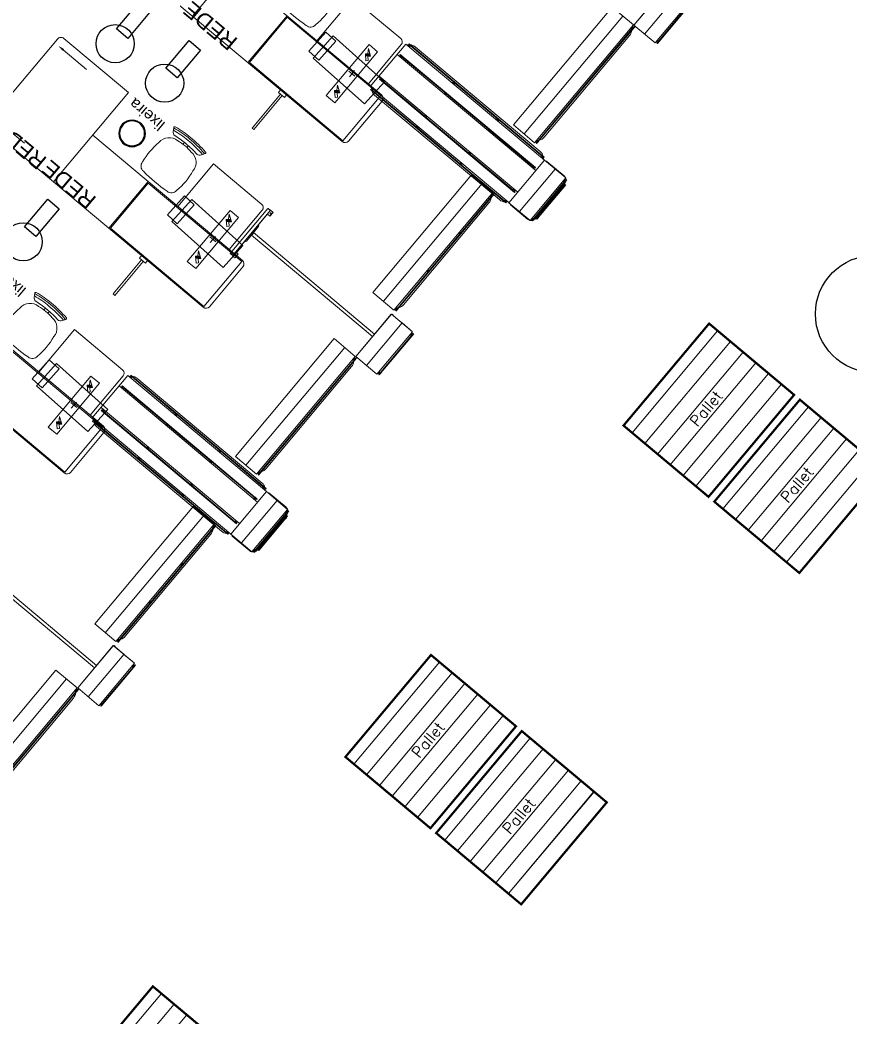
# Model space of a CAD drawing. Header units: metres. Extents: x 822482 to 822767, y 9662202 to 9662512.
# Drawn here: x 822624.96 to 822632.44, y 9662413.84 to 9662422.83 of the extents above; entities that cross this region are included whole.
import ezdxf

# ---------------------------------------------------------------- set-up
doc = ezdxf.new("R2010")
doc.units = ezdxf.units.M
for name, color, linetype, lineweight in [('#ARQ_MOB', 250, 'Continuous', 0), ('20006_ARQ_1400_3PV$0$ELETRICA', 130, 'Continuous', 0), ('ARQ_NE_EXPOSITORES DIVERSOS', 251, 'Continuous', 0), ('ARQ_NE_MOBILIÁRIOS', 251, 'Continuous', 0), ('ARQ_NE_PORTAPALLETS', 251, 'Continuous', 0)]:
    doc.layers.add(name, color=color, linetype=linetype, lineweight=lineweight)
for name, color, linetype in [('#ARQ_TEXTO', 8, 'Continuous'), ('20006_ARQ_1000_3PV$0$ARQ-SAN', 9, 'Continuous'), ('wbc_mobilias_planta', 7, 'Continuous')]:
    doc.layers.add(name, color=color, linetype=linetype)
doc.layers.add('ARQ_NE_COTAS', color=7, linetype='Continuous', true_color=0x000000)
doc.styles.add('Arial', font='arial.ttf', dxfattribs={"height": 0.6})
doc.styles.add('ROMANS', font='romans', dxfattribs={"height": 0.2})
doc.styles.get("Standard").update_dxf_attribs({"font": 'arial.ttf'})

# ---------------------------------------------------------------- blocks, each defined once
blk = doc.blocks.new('EXP_3')
at = {"linetype": 'Continuous', "transparency": 33554687}
for p, q in [((721.7684, -102.7269), (721.7744, -102.7269)), ((721.7684, -104.1019), (721.7684, -102.7269)), ((721.7688, -102.7517), (721.7688, -102.7391)), ((721.7822, -102.7389), (721.769, -102.7389)), ((721.769, -102.7519), (721.7822, -102.7519)), ((721.7691, -102.7376), (721.7691, -102.7389)), ((721.7691, -102.7519), (721.7691, -102.7532)), ((721.7765, -102.7374), (721.7693, -102.7374)), ((721.7693, -102.7534), (721.7765, -102.7534)), ((721.7744, -102.7269), (721.7744, -102.7374)), ((721.7744, -102.7534), (721.7744, -104.0754)), ((721.7767, -102.7376), (721.7767, -102.7389)), ((721.7767, -102.7519), (721.7767, -102.7532)), ((721.7795, -102.7391), (721.7795, -102.7517)), ((721.7824, -102.7364), (721.7824, -102.7544)), ((721.7535, -104.0152), (721.7535, -102.8152)), ((721.7684, -104.1019), (721.7744, -104.1019)), ((721.7688, -104.0897), (721.7688, -104.0771)), ((721.7822, -104.0769), (721.769, -104.0769)), ((721.769, -104.0899), (721.7822, -104.0899)), ((721.7691, -104.0756), (721.7691, -104.0769)), ((721.7691, -104.0899), (721.7691, -104.0912)), ((721.7765, -104.0754), (721.7693, -104.0754)), ((721.7693, -104.0914), (721.7765, -104.0914)), ((721.7744, -104.0914), (721.7744, -104.1019)), ((721.7767, -104.0756), (721.7767, -104.0769)), ((721.7767, -104.0899), (721.7767, -104.0912)), ((721.7795, -104.0771), (721.7795, -104.0897)), ((721.7824, -104.0744), (721.7824, -104.0924)), ((721.5146, -104.1186), (721.5146, -104.6015)), ((721.5206, -104.1186), (721.5146, -104.1186)), ((721.5151, -104.1258), (721.5151, -104.1384)), ((721.5153, -104.1256), (721.5153, -104.1243)), ((721.5153, -104.1256), (721.5284, -104.1256)), ((721.5153, -104.1399), (721.5153, -104.1386)), ((721.5284, -104.1386), (721.5153, -104.1386)), ((721.5155, -104.1241), (721.5227, -104.1241)), ((721.5227, -104.1401), (721.5155, -104.1401)), ((721.5206, -104.1241), (721.5206, -104.1186)), ((721.5206, -104.5777), (721.5206, -104.1401)), ((721.5229, -104.1256), (721.5229, -104.1243)), ((721.5229, -104.1399), (721.5229, -104.1386)), ((721.5257, -104.1384), (721.5257, -104.1258)), ((721.5286, -104.1411), (721.5286, -104.1231)), ((721.5316, -104.1201), (721.534, -104.1201)), ((721.534, -104.1441), (721.5316, -104.1441)), ((721.5342, -104.6085), (721.5342, -104.1086)), ((721.7831, -104.606), (721.7831, -104.1111)), ((723.2182, -104.1236), (723.2182, -104.5935)), ((723.2081, -104.2736), (723.2081, -104.4435)), ((723.2155, -104.2639), (723.2155, -104.2586)), ((723.2155, -104.2586), (723.2182, -104.2586)), ((723.2181, -104.2636), (723.2182, -104.2636)), ((723.2081, -104.3435), (721.7831, -104.3435)), ((723.2081, -104.3735), (721.7836, -104.3735)), ((723.2081, -104.3735), (721.7836, -104.3735)), ((723.2155, -104.4585), (723.2155, -104.4532)), ((723.2182, -104.4585), (723.2155, -104.4585)), ((723.2182, -104.4535), (723.2181, -104.4535)), ((721.5206, -104.6015), (721.5146, -104.6015)), ((721.5151, -104.5794), (721.5151, -104.592)), ((721.5153, -104.5792), (721.5153, -104.5779)), ((721.5153, -104.5792), (721.5284, -104.5792)), ((721.5153, -104.5935), (721.5153, -104.5922)), ((721.5284, -104.5922), (721.5153, -104.5922)), ((721.5155, -104.5777), (721.5227, -104.5777)), ((721.5227, -104.5937), (721.5155, -104.5937)), ((721.5206, -104.6015), (721.5206, -104.5937)), ((721.5229, -104.5792), (721.5229, -104.5779)), ((721.5229, -104.5935), (721.5229, -104.5922)), ((721.5257, -104.592), (721.5257, -104.5794)), ((721.5286, -104.5947), (721.5286, -104.5767)), ((721.5316, -104.5737), (721.534, -104.5737)), ((721.534, -104.5977), (721.5316, -104.5977)), ((721.5357, -104.6085), (721.6583, -104.6085)), ((721.7806, -104.6085), (721.6597, -104.6085)), ((721.7684, -104.6152), (721.7744, -104.6152)), ((723.2212, -104.6235), (723.2452, -104.6235)), ((721.7684, -104.6552), (721.7684, -106.0302)), ((721.7688, -104.6674), (721.7688, -104.68)), ((721.769, -104.6672), (721.7822, -104.6672)), ((721.7822, -104.6802), (721.769, -104.6802)), ((721.7691, -104.6672), (721.7691, -104.6659)), ((721.7691, -104.6815), (721.7691, -104.6802)), ((721.7693, -104.6657), (721.7765, -104.6657)), ((721.7765, -104.6817), (721.7693, -104.6817)), ((721.7744, -104.6657), (721.7744, -104.6552)), ((721.7744, -104.6817), (721.7744, -106.0037)), ((721.7767, -104.6672), (721.7767, -104.6659)), ((721.7767, -104.6815), (721.7767, -104.6802)), ((721.7795, -104.68), (721.7795, -104.6674)), ((721.7824, -104.6827), (721.7824, -104.6647)), ((721.7535, -104.7419), (721.7535, -105.9419)), ((721.7688, -105.1134), (721.7688, -105.126)), ((721.769, -105.1132), (721.7822, -105.1132)), ((721.7822, -105.1262), (721.769, -105.1262)), ((721.7691, -105.1132), (721.7691, -105.1119)), ((721.7691, -105.1275), (721.7691, -105.1262)), ((721.7693, -105.1117), (721.7765, -105.1117)), ((721.7765, -105.1277), (721.7693, -105.1277)), ((721.7767, -105.1132), (721.7767, -105.1119)), ((721.7767, -105.1275), (721.7767, -105.1262)), ((721.7795, -105.126), (721.7795, -105.1134)), ((721.7824, -105.1287), (721.7824, -105.1107)), ((721.7688, -105.5594), (721.7688, -105.572)), ((721.769, -105.5592), (721.7822, -105.5592)), ((721.7822, -105.5722), (721.769, -105.5722)), ((721.7691, -105.5592), (721.7691, -105.5579)), ((721.7691, -105.5735), (721.7691, -105.5722)), ((721.7693, -105.5577), (721.7765, -105.5577)), ((721.7765, -105.5737), (721.7693, -105.5737)), ((721.7767, -105.5592), (721.7767, -105.5579)), ((721.7767, -105.5735), (721.7767, -105.5722)), ((721.7795, -105.572), (721.7795, -105.5594)), ((721.7824, -105.5747), (721.7824, -105.5567)), ((721.7684, -106.0302), (721.7744, -106.0302)), ((721.7688, -106.0054), (721.7688, -106.018)), ((721.769, -106.0052), (721.7822, -106.0052)), ((721.7822, -106.0182), (721.769, -106.0182)), ((721.7691, -106.0052), (721.7691, -106.0039)), ((721.7691, -106.0195), (721.7691, -106.0182)), ((721.7693, -106.0037), (721.7765, -106.0037)), ((721.7765, -106.0197), (721.7693, -106.0197)), ((721.7744, -106.0302), (721.7744, -106.0197)), ((721.7767, -106.0052), (721.7767, -106.0039)), ((721.7767, -106.0195), (721.7767, -106.0182)), ((721.7795, -106.018), (721.7795, -106.0054)), ((721.7824, -106.0207), (721.7824, -106.0027))]:
    blk.add_line(p, q, dxfattribs=at)
at = {"transparency": 33554687}
for p, q in [((721.7854, -102.7334), (721.788, -102.7334)), ((721.7854, -102.7574), (721.788, -102.7574)), ((721.7854, -104.0714), (721.788, -104.0714)), ((721.7854, -104.0954), (721.788, -104.0954)), ((721.7854, -104.6617), (721.788, -104.6617)), ((721.7854, -104.6857), (721.788, -104.6857)), ((721.7854, -105.1077), (721.788, -105.1077)), ((721.7854, -105.1317), (721.788, -105.1317)), ((721.7854, -105.5537), (721.788, -105.5537)), ((721.7854, -105.5777), (721.788, -105.5777)), ((721.7854, -105.9997), (721.788, -105.9997)), ((721.7854, -106.0237), (721.788, -106.0237))]:
    blk.add_line(p, q, dxfattribs=at)
for points in [[(721.788, -104.1069), (721.788, -102.7219)], [(721.788, -102.7219), (722.037, -102.7219), (722.037, -104.1069), (721.788, -104.1069)], [(721.9121, -104.1069), (721.9121, -102.7219)], [(723.2182, -104.1361), (723.1882, -104.1361), (723.1882, -104.0908), (723.2182, -104.0908), (723.2182, -104.6263)], [(723.2182, -104.6235), (723.2482, -104.6235), (723.2482, -104.0936), (723.2182, -104.0936)], [(721.5342, -104.6085), (721.7831, -104.6085), (721.7831, -104.1086), (721.5342, -104.1086)], [(721.5342, -104.1086), (721.5342, -104.6085)], [(721.6583, -104.6085), (721.6583, -104.1086)], [(723.2182, -104.581), (723.1882, -104.581), (723.1882, -104.6263), (723.2182, -104.6263)], [(721.788, -104.6502), (721.788, -106.0352)], [(721.788, -106.0352), (722.037, -106.0352), (722.037, -104.6502), (721.788, -104.6502)], [(721.9121, -104.6502), (721.9121, -106.0352)]]:
    blk.add_lwpolyline(points, dxfattribs=at)
at = {"linetype": 'Continuous', "transparency": 33554687}
for centre in [(723.2002, -104.1134), (723.2002, -104.6037)]:
    blk.add_circle(centre, 0.0067, dxfattribs=at)
for centre, radius, start, end in [((721.769, -102.7391), 0.0002, 90, 180), ((721.769, -102.7517), 0.0002, 180, 270), ((721.7693, -102.7376), 0.000212, 87.48155, 176.81488), ((721.7693, -102.7532), 0.000212, 183.18512, 272.51845), ((721.8325, -102.8152), 0.079, 129.35098, 137.27721), ((721.7765, -102.7376), 0.0002, 0, 90), ((721.7765, -102.7532), 0.0002, 270, 0), ((721.7822, -102.7387), 0.0002, 270, 0), ((721.7822, -102.7521), 0.0002, 0, 90), ((721.7854, -102.7364), 0.003, 90, 180), ((721.7854, -102.7544), 0.003, 180, 270), ((721.8325, -102.8152), 0.079, 144.1498, 180), ((721.8325, -104.0152), 0.079, 180, 215.8502), ((721.769, -104.0771), 0.0002, 90, 180), ((721.769, -104.0897), 0.0002, 180, 270), ((721.7693, -104.0756), 0.000212, 87.48155, 176.81488), ((721.7693, -104.0912), 0.000212, 183.18512, 272.51845), ((721.8325, -104.0152), 0.079, 222.72279, 230.64902), ((721.7765, -104.0756), 0.0002, 0, 90), ((721.7765, -104.0912), 0.0002, 270, 0), ((721.7822, -104.0767), 0.0002, 270, 0), ((721.7822, -104.0901), 0.0002, 0, 90), ((721.7854, -104.0744), 0.003, 90, 180), ((721.7854, -104.0924), 0.003, 180, 270), ((721.5153, -104.1258), 0.0002, 90, 180), ((721.5153, -104.1384), 0.0002, 180, 270), ((721.5155, -104.1243), 0.000212, 87.48155, 176.81488), ((721.5155, -104.1399), 0.000212, 183.18512, 272.51845), ((721.5227, -104.1243), 0.0002, 0, 90), ((721.5227, -104.1399), 0.0002, 270, 0), ((721.5284, -104.1254), 0.0002, 270, 0), ((721.5284, -104.1388), 0.0002, 0, 90), ((721.5316, -104.1231), 0.003, 90, 180), ((721.5316, -104.1411), 0.003, 180, 270), ((721.534, -104.1203), 0.0002, 0, 90), ((721.534, -104.1439), 0.0002, 270, 0), ((723.2181, -104.2736), 0.01, 90, 180), ((723.2055, -104.3585), 0.00357, 43.25666, 180), ((723.2055, -104.3585), 0.00357, 43.25666, 316.74334), ((723.2181, -104.4435), 0.01, 180, 270), ((721.5153, -104.5794), 0.0002, 90, 180), ((721.5153, -104.592), 0.0002, 180, 270), ((721.5155, -104.5779), 0.000212, 87.48155, 176.81488), ((721.5155, -104.5935), 0.000212, 183.18512, 272.51845), ((721.5227, -104.5779), 0.0002, 0, 90), ((721.5227, -104.5935), 0.0002, 270, 0), ((721.5284, -104.579), 0.0002, 270, 0), ((721.5284, -104.5924), 0.0002, 0, 90), ((721.5316, -104.5767), 0.003, 90, 180), ((721.5316, -104.5947), 0.003, 180, 270), ((721.534, -104.5739), 0.0002, 0, 90), ((721.534, -104.5975), 0.0002, 270, 0), ((721.8325, -104.7419), 0.079, 144.1498, 180), ((721.769, -104.6674), 0.0002, 90, 180), ((721.769, -104.68), 0.0002, 180, 270), ((721.7693, -104.6659), 0.000212, 87.48155, 176.81488), ((721.7693, -104.6815), 0.000212, 183.18512, 272.51845), ((721.8325, -104.7419), 0.079, 129.35098, 137.27721), ((721.7765, -104.6659), 0.0002, 0, 90), ((721.7765, -104.6815), 0.0002, 270, 0), ((721.7822, -104.667), 0.0002, 270, 0), ((721.7822, -104.6804), 0.0002, 0, 90), ((721.7854, -104.6647), 0.003, 90, 180), ((721.7854, -104.6827), 0.003, 180, 270), ((721.769, -105.1134), 0.0002, 90, 180), ((721.769, -105.126), 0.0002, 180, 270), ((721.7693, -105.1119), 0.000212, 87.48155, 176.81488), ((721.7693, -105.1275), 0.000212, 183.18512, 272.51845), ((721.7765, -105.1119), 0.0002, 0, 90), ((721.7765, -105.1275), 0.0002, 270, 0), ((721.7822, -105.113), 0.0002, 270, 0), ((721.7822, -105.1264), 0.0002, 0, 90), ((721.7854, -105.1107), 0.003, 90, 180), ((721.7854, -105.1287), 0.003, 180, 270), ((721.769, -105.5594), 0.0002, 90, 180), ((721.769, -105.572), 0.0002, 180, 270), ((721.7693, -105.5579), 0.000212, 87.48155, 176.81488), ((721.7693, -105.5735), 0.000212, 183.18512, 272.51845), ((721.7765, -105.5579), 0.0002, 0, 90), ((721.7765, -105.5735), 0.0002, 270, 0), ((721.7822, -105.559), 0.0002, 270, 0), ((721.7822, -105.5724), 0.0002, 0, 90), ((721.7854, -105.5567), 0.003, 90, 180), ((721.7854, -105.5747), 0.003, 180, 270), ((721.8325, -105.9419), 0.079, 180, 215.8502), ((721.769, -106.0054), 0.0002, 90, 180), ((721.769, -106.018), 0.0002, 180, 270), ((721.7693, -106.0039), 0.000212, 87.48155, 176.81488), ((721.7693, -106.0195), 0.000212, 183.18512, 272.51845), ((721.8325, -105.9419), 0.079, 222.72279, 230.64902), ((721.7765, -106.0039), 0.0002, 0, 90), ((721.7765, -106.0195), 0.0002, 270, 0), ((721.7822, -106.005), 0.0002, 270, 0), ((721.7822, -106.0184), 0.0002, 0, 90), ((721.7854, -106.0027), 0.003, 90, 180), ((721.7854, -106.0207), 0.003, 180, 270)]:
    blk.add_arc(centre, radius, start, end, dxfattribs=at)
for centre, major_axis, start_param, end_param in [((721.7793, -102.7391), (0.000211, 0), 0, 1.570796), ((721.7793, -102.7517), (-0.000211, 0), 1.570796, 3.141593), ((721.7793, -104.0771), (0.000211, 0), 0, 1.570796), ((721.7793, -104.0897), (-0.000211, 0), 1.570796, 3.141593), ((721.5255, -104.1258), (-0.000211, 0), 3.141594, 4.712389), ((721.5255, -104.1384), (0.000211, 0), 4.712389, 6.283185), ((721.5255, -104.5794), (-0.000211, 0), 3.141594, 4.712389), ((721.5255, -104.592), (0.000211, 0), 4.712389, 6.283185), ((721.7793, -104.6674), (-0.000211, 0), 3.141593, 4.712389), ((721.7793, -104.68), (0.000211, 0), 4.712389, 6.283185), ((721.7793, -105.1134), (-0.000211, 0), 3.141593, 4.712389), ((721.7793, -105.126), (0.000211, 0), 4.712389, 6.283185), ((721.7793, -105.5594), (-0.000211, 0), 3.141593, 4.712389), ((721.7793, -105.572), (0.000211, 0), 4.712389, 6.283185), ((721.7793, -106.0054), (-0.000211, 0), 3.141593, 4.712389), ((721.7793, -106.018), (0.000211, 0), 4.712389, 6.283185)]:
    blk.add_ellipse(centre, major_axis=major_axis, ratio=0.9477, start_param=start_param, end_param=end_param, dxfattribs=at)
blk = doc.blocks.new('EXP_2')
at = {"linetype": 'Continuous', "transparency": 33554687}
for p, q in [((721.6385, -106.0791), (723.2283, -106.0791)), ((721.6385, -106.0791), (721.6385, -106.0851)), ((721.6405, -106.08), (721.6405, -106.0871)), ((721.642, -106.0798), (721.6407, -106.0798)), ((721.642, -106.0797), (721.642, -106.093)), ((721.6422, -106.0795), (721.6548, -106.0795)), ((721.655, -106.093), (721.655, -106.0797)), ((721.6563, -106.0798), (721.655, -106.0798)), ((721.6565, -106.0871), (721.6565, -106.08)), ((721.6973, -106.0646), (723.1692, -106.0646)), ((722.1674, -106.08), (722.1674, -106.0871)), ((722.1689, -106.0798), (722.1676, -106.0798)), ((722.1689, -106.0797), (722.1689, -106.093)), ((722.1691, -106.0795), (722.1817, -106.0795)), ((722.1819, -106.093), (722.1819, -106.0797)), ((722.1832, -106.0798), (722.1819, -106.0798)), ((722.1834, -106.0871), (722.1834, -106.08)), ((722.6834, -106.08), (722.6834, -106.0871)), ((722.6849, -106.0798), (722.6836, -106.0798)), ((722.6849, -106.0797), (722.6849, -106.093)), ((722.6851, -106.0795), (722.6977, -106.0795)), ((722.6979, -106.093), (722.6979, -106.0797)), ((722.6992, -106.0798), (722.6979, -106.0798)), ((722.6994, -106.0871), (722.6994, -106.08)), ((723.2103, -106.08), (723.2103, -106.0871)), ((723.2118, -106.0798), (723.2105, -106.0798)), ((723.2118, -106.0797), (723.2118, -106.093)), ((723.212, -106.0795), (723.2246, -106.0795)), ((723.2248, -106.093), (723.2248, -106.0797)), ((723.2261, -106.0798), (723.2248, -106.0798)), ((723.2263, -106.0871), (723.2263, -106.08)), ((723.2283, -106.0791), (723.2283, -106.0851)), ((721.3288, -106.1461), (721.3348, -106.1461)), ((721.3288, -106.1461), (721.3288, -106.55)), ((721.3292, -106.1628), (721.3292, -106.1754)), ((721.3294, -106.1626), (721.3294, -106.1613)), ((721.3294, -106.1626), (721.3425, -106.1626)), ((721.3297, -106.1611), (721.3368, -106.1611)), ((721.3348, -106.1611), (721.3348, -106.1461)), ((721.337, -106.1626), (721.337, -106.1613)), ((721.3399, -106.1754), (721.3399, -106.1628)), ((721.3427, -106.1781), (721.3427, -106.1601)), ((721.3428, -106.1411), (721.3428, -106.1592)), ((721.3457, -106.1571), (721.3481, -106.1571)), ((721.3482, -106.1456), (721.3482, -106.5505)), ((721.356, -106.1081), (721.35, -106.1081)), ((721.35, -106.1081), (721.35, -106.591)), ((721.3504, -106.1153), (721.3504, -106.1279)), ((721.3506, -106.1151), (721.3506, -106.1138)), ((721.3506, -106.1151), (721.3637, -106.1151)), ((721.3506, -106.1294), (721.3506, -106.1281)), ((721.3637, -106.1281), (721.3506, -106.1281)), ((721.3509, -106.1136), (721.358, -106.1136)), ((721.358, -106.1296), (721.3509, -106.1296)), ((721.356, -106.1136), (721.356, -106.1081)), ((721.356, -106.5665), (721.356, -106.1296)), ((721.3582, -106.1151), (721.3582, -106.1138)), ((721.3582, -106.1294), (721.3582, -106.1281)), ((721.3611, -106.1279), (721.3611, -106.1153)), ((721.3639, -106.1306), (721.3639, -106.1126)), ((721.3669, -106.1096), (721.3693, -106.1096)), ((721.3693, -106.1336), (721.3669, -106.1336)), ((721.5957, -106.0927), (721.3912, -106.0927)), ((721.5981, -106.0981), (721.5981, -106.0941)), ((721.6183, -106.5984), (721.6183, -106.0981)), ((721.6364, -106.0974), (721.6332, -106.0974)), ((721.6365, -106.096), (721.6365, -106.0986)), ((721.6405, -106.0851), (721.6385, -106.0851)), ((721.6575, -106.093), (721.6395, -106.093)), ((721.642, -106.0873), (721.6407, -106.0873)), ((721.655, -106.0902), (721.642, -106.0902)), ((721.6563, -106.0873), (721.655, -106.0873)), ((722.1674, -106.0851), (721.6565, -106.0851)), ((721.6605, -106.0986), (721.6605, -106.096)), ((721.6765, -106.0986), (721.6765, -106.0985)), ((722.1634, -106.096), (722.1634, -106.0986)), ((722.1844, -106.093), (722.1664, -106.093)), ((722.1689, -106.0873), (722.1676, -106.0873)), ((722.1819, -106.0902), (722.1689, -106.0902)), ((722.1832, -106.0873), (722.1819, -106.0873)), ((722.6834, -106.0851), (722.1834, -106.0851)), ((722.1874, -106.0986), (722.1874, -106.096)), ((722.6794, -106.096), (722.6794, -106.0986)), ((722.7004, -106.093), (722.6824, -106.093)), ((722.6849, -106.0873), (722.6836, -106.0873)), ((722.6979, -106.0902), (722.6849, -106.0902)), ((722.6992, -106.0873), (722.6979, -106.0873)), ((723.2103, -106.0851), (722.6994, -106.0851)), ((722.7034, -106.0986), (722.7034, -106.096)), ((723.1903, -106.0985), (723.1903, -106.0986)), ((723.2063, -106.096), (723.2063, -106.0986)), ((723.2273, -106.093), (723.2093, -106.093)), ((723.2118, -106.0873), (723.2105, -106.0873)), ((723.2248, -106.0902), (723.2118, -106.0902)), ((723.2261, -106.0873), (723.2248, -106.0873)), ((723.2283, -106.0851), (723.2263, -106.0851)), ((723.2303, -106.0986), (723.2303, -106.096)), ((723.2303, -106.0974), (723.2333, -106.0974)), ((723.2482, -106.5984), (723.2482, -106.0987)), ((721.3294, -106.1769), (721.3294, -106.1756)), ((721.3425, -106.1756), (721.3294, -106.1756)), ((721.3368, -106.1771), (721.3297, -106.1771)), ((721.3348, -106.519), (721.3348, -106.1771)), ((721.337, -106.1769), (721.337, -106.1756)), ((721.3428, -106.1789), (721.3428, -106.5172)), ((721.3481, -106.1811), (721.3457, -106.1811)), ((721.6385, -106.2026), (721.6385, -106.2086)), ((721.6385, -106.2026), (723.2283, -106.2026)), ((721.6493, -106.2086), (721.6385, -106.2086)), ((721.6453, -106.2195), (721.6453, -106.2221)), ((721.6663, -106.2165), (721.6483, -106.2165)), ((721.6493, -106.2035), (721.6493, -106.2106)), ((721.6508, -106.2033), (721.6495, -106.2033)), ((721.6508, -106.2108), (721.6495, -106.2108)), ((721.6508, -106.2032), (721.6508, -106.2165)), ((721.6638, -106.2137), (721.6508, -106.2137)), ((721.651, -106.203), (721.6636, -106.203)), ((721.6638, -106.2165), (721.6638, -106.2032)), ((721.6651, -106.2033), (721.6638, -106.2033)), ((721.6651, -106.2108), (721.6638, -106.2108)), ((721.6653, -106.2106), (721.6653, -106.2035)), ((722.1674, -106.2086), (721.6653, -106.2086)), ((721.6693, -106.2221), (721.6693, -106.2195)), ((722.1634, -106.2195), (722.1634, -106.2221)), ((722.1844, -106.2165), (722.1664, -106.2165)), ((722.1674, -106.2035), (722.1674, -106.2106)), ((722.1689, -106.2033), (722.1676, -106.2033)), ((722.1689, -106.2108), (722.1676, -106.2108)), ((722.1689, -106.2032), (722.1689, -106.2165)), ((722.1819, -106.2137), (722.1689, -106.2137)), ((722.1691, -106.203), (722.1817, -106.203)), ((722.1819, -106.2165), (722.1819, -106.2032)), ((722.1832, -106.2033), (722.1819, -106.2033)), ((722.1832, -106.2108), (722.1819, -106.2108)), ((722.1834, -106.2106), (722.1834, -106.2035)), ((722.6834, -106.2086), (722.1834, -106.2086)), ((722.1874, -106.2221), (722.1874, -106.2195)), ((722.6794, -106.2195), (722.6794, -106.2221)), ((722.7004, -106.2165), (722.6824, -106.2165)), ((722.6834, -106.2035), (722.6834, -106.2106)), ((722.6849, -106.2033), (722.6836, -106.2033)), ((722.6849, -106.2108), (722.6836, -106.2108)), ((722.6849, -106.2032), (722.6849, -106.2165)), ((722.6979, -106.2137), (722.6849, -106.2137)), ((722.6851, -106.203), (722.6977, -106.203)), ((722.6979, -106.2165), (722.6979, -106.2032)), ((722.6992, -106.2033), (722.6979, -106.2033)), ((722.6992, -106.2108), (722.6979, -106.2108)), ((722.6994, -106.2106), (722.6994, -106.2035)), ((723.2021, -106.2086), (722.6994, -106.2086)), ((722.7034, -106.2221), (722.7034, -106.2195)), ((723.1981, -106.2195), (723.1981, -106.2221)), ((723.2191, -106.2165), (723.2011, -106.2165)), ((723.2021, -106.2035), (723.2021, -106.2106)), ((723.2036, -106.2033), (723.2023, -106.2033)), ((723.2036, -106.2108), (723.2023, -106.2108)), ((723.2036, -106.2032), (723.2036, -106.2165)), ((723.2166, -106.2137), (723.2036, -106.2137)), ((723.2038, -106.203), (723.2164, -106.203)), ((723.2166, -106.2165), (723.2166, -106.2032)), ((723.2179, -106.2033), (723.2166, -106.2033)), ((723.2179, -106.2108), (723.2166, -106.2108)), ((723.2181, -106.2106), (723.2181, -106.2035)), ((723.2283, -106.2086), (723.2181, -106.2086)), ((723.2221, -106.2221), (723.2221, -106.2195)), ((723.2283, -106.2026), (723.2283, -106.2086)), ((721.3292, -106.5207), (721.3292, -106.5333)), ((721.3294, -106.5205), (721.3294, -106.5192)), ((721.3294, -106.5205), (721.3425, -106.5205)), ((721.3297, -106.519), (721.3368, -106.519)), ((721.337, -106.5205), (721.337, -106.5192)), ((721.3399, -106.5333), (721.3399, -106.5207)), ((721.3427, -106.536), (721.3427, -106.518)), ((721.3457, -106.515), (721.3481, -106.515)), ((723.2482, -106.475), (721.6183, -106.475)), ((721.6385, -106.4937), (721.6385, -106.4877)), ((721.6493, -106.4877), (721.6385, -106.4877)), ((721.6385, -106.4937), (723.2283, -106.4937)), ((721.6453, -106.4768), (721.6453, -106.4742)), ((721.6663, -106.4798), (721.6483, -106.4798)), ((721.6493, -106.4928), (721.6493, -106.4857)), ((721.6508, -106.4855), (721.6495, -106.4855)), ((721.6508, -106.4931), (721.6495, -106.4931)), ((721.6508, -106.4931), (721.6508, -106.4798)), ((721.6638, -106.4826), (721.6508, -106.4826)), ((721.651, -106.4933), (721.6636, -106.4933)), ((721.6638, -106.4798), (721.6638, -106.4931)), ((721.6651, -106.4855), (721.6638, -106.4855)), ((721.6651, -106.4931), (721.6638, -106.4931)), ((721.6653, -106.4857), (721.6653, -106.4928)), ((722.1674, -106.4877), (721.6653, -106.4877)), ((721.6693, -106.4742), (721.6693, -106.4768)), ((722.1634, -106.4768), (722.1634, -106.4742)), ((722.1844, -106.4798), (722.1664, -106.4798)), ((722.1674, -106.4928), (722.1674, -106.4857)), ((722.1689, -106.4855), (722.1676, -106.4855)), ((722.1689, -106.4931), (722.1676, -106.4931)), ((722.1689, -106.4931), (722.1689, -106.4798)), ((722.1819, -106.4826), (722.1689, -106.4826)), ((722.1691, -106.4933), (722.1817, -106.4933)), ((722.1819, -106.4798), (722.1819, -106.4931)), ((722.1832, -106.4855), (722.1819, -106.4855)), ((722.1832, -106.4931), (722.1819, -106.4931)), ((722.1834, -106.4857), (722.1834, -106.4928)), ((722.6834, -106.4877), (722.1834, -106.4877)), ((722.1874, -106.4742), (722.1874, -106.4768)), ((722.6794, -106.4768), (722.6794, -106.4742)), ((722.7004, -106.4798), (722.6824, -106.4798)), ((722.6834, -106.4928), (722.6834, -106.4857)), ((722.6849, -106.4855), (722.6836, -106.4855)), ((722.6849, -106.4931), (722.6836, -106.4931)), ((722.6849, -106.4931), (722.6849, -106.4798)), ((722.6979, -106.4826), (722.6849, -106.4826)), ((722.6851, -106.4933), (722.6977, -106.4933)), ((722.6979, -106.4798), (722.6979, -106.4931)), ((722.6992, -106.4855), (722.6979, -106.4855)), ((722.6992, -106.4931), (722.6979, -106.4931)), ((722.6994, -106.4857), (722.6994, -106.4928)), ((723.2021, -106.4877), (722.6994, -106.4877)), ((722.7034, -106.4742), (722.7034, -106.4768)), ((723.1981, -106.4768), (723.1981, -106.4742)), ((723.2191, -106.4798), (723.2011, -106.4798)), ((723.2021, -106.4928), (723.2021, -106.4857)), ((723.2036, -106.4855), (723.2023, -106.4855)), ((723.2036, -106.4931), (723.2023, -106.4931)), ((723.2036, -106.4931), (723.2036, -106.4798)), ((723.2166, -106.4826), (723.2036, -106.4826)), ((723.2038, -106.4933), (723.2164, -106.4933)), ((723.2166, -106.4798), (723.2166, -106.4931)), ((723.2179, -106.4855), (723.2166, -106.4855)), ((723.2179, -106.4931), (723.2166, -106.4931)), ((723.2181, -106.4857), (723.2181, -106.4928)), ((723.2283, -106.4877), (723.2181, -106.4877)), ((723.2221, -106.4742), (723.2221, -106.4768)), ((723.2283, -106.4937), (723.2283, -106.4877)), ((721.3288, -106.55), (721.3348, -106.55)), ((721.3294, -106.5348), (721.3294, -106.5335)), ((721.3425, -106.5335), (721.3294, -106.5335)), ((721.3368, -106.535), (721.3297, -106.535)), ((721.3348, -106.55), (721.3348, -106.535)), ((721.337, -106.5348), (721.337, -106.5335)), ((721.3428, -106.5369), (721.3428, -106.555)), ((721.3481, -106.539), (721.3457, -106.539)), ((721.356, -106.591), (721.35, -106.591)), ((721.3504, -106.5682), (721.3504, -106.5808)), ((721.3506, -106.568), (721.3506, -106.5667)), ((721.3506, -106.568), (721.3637, -106.568)), ((721.3637, -106.581), (721.3506, -106.581)), ((721.3506, -106.5823), (721.3506, -106.581)), ((721.3509, -106.5665), (721.358, -106.5665)), ((721.358, -106.5825), (721.3509, -106.5825)), ((721.356, -106.591), (721.356, -106.5825)), ((721.3582, -106.568), (721.3582, -106.5667)), ((721.3582, -106.5823), (721.3582, -106.581)), ((721.3611, -106.5808), (721.3611, -106.5682)), ((721.3639, -106.5835), (721.3639, -106.5655)), ((721.3669, -106.5625), (721.3693, -106.5625)), ((721.3693, -106.5865), (721.3669, -106.5865)), ((721.3912, -106.6034), (721.5957, -106.6034)), ((721.5981, -106.602), (721.5981, -106.598)), ((723.2482, -106.5984), (721.6183, -106.5984)), ((721.6364, -106.5996), (721.6332, -106.5996)), ((721.6365, -106.601), (721.6365, -106.5984)), ((721.6385, -106.618), (721.6385, -106.612)), ((721.6405, -106.612), (721.6385, -106.612)), ((721.6385, -106.618), (723.2283, -106.618)), ((721.6575, -106.604), (721.6395, -106.604)), ((721.6405, -106.6171), (721.6405, -106.6099)), ((721.642, -106.6097), (721.6407, -106.6097)), ((721.642, -106.6173), (721.6407, -106.6173)), ((721.642, -106.6174), (721.642, -106.604)), ((721.655, -106.6069), (721.642, -106.6069)), ((721.6422, -106.6176), (721.6548, -106.6176)), ((721.655, -106.604), (721.655, -106.6174)), ((721.6563, -106.6097), (721.655, -106.6097)), ((721.6563, -106.6173), (721.655, -106.6173)), ((721.6565, -106.6099), (721.6565, -106.6171)), ((722.1674, -106.612), (721.6565, -106.612)), ((721.6605, -106.5984), (721.6605, -106.601)), ((721.6765, -106.5984), (721.6765, -106.5986)), ((722.1634, -106.601), (722.1634, -106.5984)), ((722.1844, -106.604), (722.1664, -106.604)), ((722.1674, -106.6171), (722.1674, -106.6099)), ((722.1689, -106.6097), (722.1676, -106.6097)), ((722.1689, -106.6173), (722.1676, -106.6173)), ((722.1689, -106.6174), (722.1689, -106.604)), ((722.1819, -106.6069), (722.1689, -106.6069)), ((722.1691, -106.6176), (722.1817, -106.6176)), ((722.1819, -106.604), (722.1819, -106.6174)), ((722.1832, -106.6097), (722.1819, -106.6097)), ((722.1832, -106.6173), (722.1819, -106.6173)), ((722.1834, -106.6099), (722.1834, -106.6171)), ((722.6834, -106.612), (722.1834, -106.612)), ((722.1874, -106.5984), (722.1874, -106.601)), ((722.6794, -106.601), (722.6794, -106.5984)), ((722.7004, -106.604), (722.6824, -106.604)), ((722.6834, -106.6171), (722.6834, -106.6099)), ((722.6849, -106.6097), (722.6836, -106.6097)), ((722.6849, -106.6173), (722.6836, -106.6173)), ((722.6849, -106.6174), (722.6849, -106.604)), ((722.6979, -106.6069), (722.6849, -106.6069)), ((722.6851, -106.6176), (722.6977, -106.6176)), ((722.6979, -106.604), (722.6979, -106.6174)), ((722.6992, -106.6097), (722.6979, -106.6097)), ((722.6992, -106.6173), (722.6979, -106.6173)), ((722.6994, -106.6099), (722.6994, -106.6171)), ((723.2103, -106.612), (722.6994, -106.612)), ((722.7034, -106.5984), (722.7034, -106.601)), ((723.1903, -106.5986), (723.1903, -106.5984)), ((723.2063, -106.601), (723.2063, -106.5984)), ((723.2273, -106.604), (723.2093, -106.604)), ((723.2103, -106.6171), (723.2103, -106.6099)), ((723.2118, -106.6097), (723.2105, -106.6097)), ((723.2118, -106.6173), (723.2105, -106.6173)), ((723.2118, -106.6174), (723.2118, -106.604)), ((723.2248, -106.6069), (723.2118, -106.6069)), ((723.212, -106.6176), (723.2246, -106.6176)), ((723.2248, -106.604), (723.2248, -106.6174)), ((723.2261, -106.6097), (723.2248, -106.6097)), ((723.2261, -106.6173), (723.2248, -106.6173)), ((723.2263, -106.6099), (723.2263, -106.6171)), ((723.2283, -106.612), (723.2263, -106.612)), ((723.2283, -106.618), (723.2283, -106.612)), ((723.2303, -106.5984), (723.2303, -106.601)), ((723.2303, -106.5996), (723.2333, -106.5996)), ((721.6973, -106.6325), (723.1692, -106.6325))]:
    blk.add_line(p, q, dxfattribs=at)
for points in [[(721.6183, -106.0981), (721.3694, -106.0981), (721.3694, -106.598), (721.6183, -106.598)], [(721.4934, -106.598), (721.4934, -106.0981)], [(723.2482, -106.0987), (721.6183, -106.0987)], [(723.2482, -106.2221), (721.6183, -106.2221)]]:
    blk.add_lwpolyline(points, dxfattribs=at)
for points in [[(721.5958, -106.0927, -0.092324), (721.5973, -106.093, -0.275505), (721.5981, -106.0941)], [(721.5981, -106.602, -0.275586), (721.5973, -106.6031, -0.092215), (721.5958, -106.6034)]]:
    blk.add_lwpolyline(points, format="xyb", dxfattribs=at)
for centre, radius, start, end in [((721.6407, -106.08), 0.000212, 93.18512, 182.51845), ((721.6422, -106.0797), 0.0002, 90, 180), ((721.6973, -106.1436), 0.079, 90, 125.3194), ((721.6548, -106.0797), 0.0002, 0, 90), ((721.6563, -106.08), 0.000212, 357.48155, 86.81488), ((722.1676, -106.08), 0.000212, 93.18512, 182.51845), ((722.1691, -106.0797), 0.0002, 90, 180), ((722.1817, -106.0797), 0.0002, 0, 90), ((722.1832, -106.08), 0.000212, 357.48155, 86.81488), ((722.6836, -106.08), 0.000212, 93.18512, 182.51845), ((722.6851, -106.0797), 0.0002, 90, 180), ((722.6977, -106.0797), 0.0002, 0, 90), ((722.6992, -106.08), 0.000212, 357.48155, 86.81488), ((723.1692, -106.1436), 0.079, 54.6806, 90), ((723.2105, -106.08), 0.000212, 93.18512, 182.51845), ((723.212, -106.0797), 0.0002, 90, 180), ((723.2246, -106.0797), 0.0002, 0, 90), ((723.2261, -106.08), 0.000212, 357.48155, 86.81488), ((721.3294, -106.1628), 0.0002, 90, 180), ((721.3297, -106.1613), 0.000212, 87.48155, 176.81488), ((721.3368, -106.1613), 0.0002, 0, 90), ((721.3425, -106.1624), 0.0002, 270, 0), ((721.3457, -106.1601), 0.003, 90, 180), ((721.3912, -106.1411), 0.0483, 148.47466, 180), ((721.3927, -106.1456), 0.0445, 163.65849, 180), ((721.3506, -106.1153), 0.0002, 90, 180), ((721.3506, -106.1279), 0.0002, 180, 270), ((721.3509, -106.1138), 0.000212, 87.48155, 176.81488), ((721.3509, -106.1294), 0.000212, 183.18512, 272.51845), ((721.3912, -106.1411), 0.0483, 90, 136.94366), ((721.358, -106.1138), 0.0002, 0, 90), ((721.358, -106.1294), 0.0002, 270, 0), ((721.3637, -106.1149), 0.0002, 270, 0), ((721.3637, -106.1283), 0.0002, 0, 90), ((721.3669, -106.1126), 0.003, 90, 180), ((721.3669, -106.1306), 0.003, 180, 270), ((721.6973, -106.1436), 0.079, 134.63712, 144.23701), ((721.6395, -106.096), 0.003, 90, 180), ((721.6407, -106.0871), 0.0002, 180, 270), ((721.6563, -106.0871), 0.0002, 270, 0), ((721.6575, -106.096), 0.003, 0, 90), ((722.1664, -106.096), 0.003, 90, 180), ((722.1676, -106.0871), 0.0002, 180, 270), ((722.1832, -106.0871), 0.0002, 270, 0), ((722.1844, -106.096), 0.003, 0, 90), ((722.6824, -106.096), 0.003, 90, 180), ((722.6836, -106.0871), 0.0002, 180, 270), ((722.6992, -106.0871), 0.0002, 270, 0), ((722.7004, -106.096), 0.003, 0, 90), ((723.2093, -106.096), 0.003, 90, 180), ((723.2105, -106.0871), 0.0002, 180, 270), ((723.1692, -106.1436), 0.079, 35.7213, 45.25114), ((723.2261, -106.0871), 0.0002, 270, 0), ((723.2273, -106.096), 0.003, 0, 90), ((721.3294, -106.1754), 0.0002, 180, 270), ((721.3297, -106.1769), 0.000212, 183.18512, 272.51845), ((721.3368, -106.1769), 0.0002, 270, 0), ((721.3425, -106.1758), 0.0002, 0, 90), ((721.3457, -106.1781), 0.003, 180, 270), ((721.6483, -106.2195), 0.003, 90, 180), ((721.6495, -106.2035), 0.000212, 93.18512, 182.51845), ((721.6495, -106.2106), 0.0002, 180, 270), ((721.651, -106.2032), 0.0002, 90, 180), ((721.6636, -106.2032), 0.0002, 0, 90), ((721.6651, -106.2035), 0.000212, 357.48155, 86.81488), ((721.6651, -106.2106), 0.0002, 270, 0), ((721.6663, -106.2195), 0.003, 0, 90), ((722.1664, -106.2195), 0.003, 90, 180), ((722.1676, -106.2035), 0.000212, 93.18512, 182.51845), ((722.1676, -106.2106), 0.0002, 180, 270), ((722.1691, -106.2032), 0.0002, 90, 180), ((722.1817, -106.2032), 0.0002, 0, 90), ((722.1832, -106.2035), 0.000212, 357.48155, 86.81488), ((722.1832, -106.2106), 0.0002, 270, 0), ((722.1844, -106.2195), 0.003, 0, 90), ((722.6824, -106.2195), 0.003, 90, 180), ((722.6836, -106.2035), 0.000212, 93.18512, 182.51845), ((722.6836, -106.2106), 0.0002, 180, 270), ((722.6851, -106.2032), 0.0002, 90, 180), ((722.6977, -106.2032), 0.0002, 0, 90), ((722.6992, -106.2035), 0.000212, 357.48155, 86.81488), ((722.6992, -106.2106), 0.0002, 270, 0), ((722.7004, -106.2195), 0.003, 0, 90), ((723.2011, -106.2195), 0.003, 90, 180), ((723.2023, -106.2035), 0.000212, 93.18512, 182.51845), ((723.2023, -106.2106), 0.0002, 180, 270), ((723.2038, -106.2032), 0.0002, 90, 180), ((723.2164, -106.2032), 0.0002, 0, 90), ((723.2179, -106.2035), 0.000212, 357.48155, 86.81488), ((723.2179, -106.2106), 0.0002, 270, 0), ((723.2191, -106.2195), 0.003, 0, 90), ((721.3294, -106.5207), 0.0002, 90, 180), ((721.3297, -106.5192), 0.000212, 87.48155, 176.81488), ((721.3368, -106.5192), 0.0002, 0, 90), ((721.3425, -106.5203), 0.0002, 270, 0), ((721.3457, -106.518), 0.003, 90, 180), ((721.6483, -106.4768), 0.003, 180, 270), ((721.6495, -106.4857), 0.0002, 90, 180), ((721.6495, -106.4928), 0.000212, 177.48155, 266.81488), ((721.651, -106.4931), 0.0002, 180, 270), ((721.6636, -106.4931), 0.0002, 270, 0), ((721.6651, -106.4857), 0.0002, 0, 90), ((721.6651, -106.4928), 0.000212, 273.18512, 2.51845), ((721.6663, -106.4768), 0.003, 270, 0), ((722.1664, -106.4768), 0.003, 180, 270), ((722.1676, -106.4857), 0.0002, 90, 180), ((722.1676, -106.4928), 0.000212, 177.48155, 266.81488), ((722.1691, -106.4931), 0.0002, 180, 270), ((722.1817, -106.4931), 0.0002, 270, 0), ((722.1832, -106.4857), 0.0002, 0, 90), ((722.1832, -106.4928), 0.000212, 273.18512, 2.51845), ((722.1844, -106.4768), 0.003, 270, 0), ((722.6824, -106.4768), 0.003, 180, 270), ((722.6836, -106.4857), 0.0002, 90, 180), ((722.6836, -106.4928), 0.000212, 177.48155, 266.81488), ((722.6851, -106.4931), 0.0002, 180, 270), ((722.6977, -106.4931), 0.0002, 270, 0), ((722.6992, -106.4857), 0.0002, 0, 90), ((722.6992, -106.4928), 0.000212, 273.18512, 2.51845), ((722.7004, -106.4768), 0.003, 270, 0), ((723.2011, -106.4768), 0.003, 180, 270), ((723.2023, -106.4857), 0.0002, 90, 180), ((723.2023, -106.4928), 0.000212, 177.48155, 266.81488), ((723.2038, -106.4931), 0.0002, 180, 270), ((723.2164, -106.4931), 0.0002, 270, 0), ((723.2179, -106.4857), 0.0002, 0, 90), ((723.2179, -106.4928), 0.000212, 273.18512, 2.51845), ((723.2191, -106.4768), 0.003, 270, 0), ((721.3294, -106.5333), 0.0002, 180, 270), ((721.3297, -106.5348), 0.000212, 183.18512, 272.51845), ((721.3368, -106.5348), 0.0002, 270, 0), ((721.3425, -106.5337), 0.0002, 0, 90), ((721.3457, -106.536), 0.003, 180, 270), ((721.3912, -106.555), 0.0483, 180, 211.52534), ((721.3927, -106.5505), 0.0445, 180, 196.34151), ((721.3506, -106.5682), 0.0002, 90, 180), ((721.3506, -106.5808), 0.0002, 180, 270), ((721.3509, -106.5667), 0.000212, 87.48155, 176.81488), ((721.3509, -106.5823), 0.000212, 183.18512, 272.51845), ((721.3912, -106.555), 0.0483, 223.25772, 270), ((721.358, -106.5667), 0.0002, 0, 90), ((721.358, -106.5823), 0.0002, 270, 0), ((721.3927, -106.5505), 0.0445, 223.26653, 230.14315), ((721.3637, -106.5678), 0.0002, 270, 0), ((721.3637, -106.5812), 0.0002, 0, 90), ((721.3669, -106.5655), 0.003, 90, 180), ((721.3669, -106.5835), 0.003, 180, 270), ((721.3927, -106.5505), 0.0445, 233.92188, 238.42626), ((721.3911, -106.5551), 0.043, 267.03618, 267.75528), ((721.6973, -106.5535), 0.079, 215.76299, 225.36288), ((721.6395, -106.601), 0.003, 180, 270), ((721.6407, -106.6099), 0.0002, 90, 180), ((721.6407, -106.6171), 0.000212, 177.48155, 266.81488), ((721.6422, -106.6174), 0.0002, 180, 270), ((721.6973, -106.5535), 0.079, 234.6806, 270), ((721.6548, -106.6174), 0.0002, 270, 0), ((721.6563, -106.6099), 0.0002, 0, 90), ((721.6563, -106.6171), 0.000212, 273.18512, 2.51845), ((721.6575, -106.601), 0.003, 270, 0), ((722.1664, -106.601), 0.003, 180, 270), ((722.1676, -106.6099), 0.0002, 90, 180), ((722.1676, -106.6171), 0.000212, 177.48155, 266.81488), ((722.1691, -106.6174), 0.0002, 180, 270), ((722.1817, -106.6174), 0.0002, 270, 0), ((722.1832, -106.6099), 0.0002, 0, 90), ((722.1832, -106.6171), 0.000212, 273.18512, 2.51845), ((722.1844, -106.601), 0.003, 270, 0), ((722.6824, -106.601), 0.003, 180, 270), ((722.6836, -106.6099), 0.0002, 90, 180), ((722.6836, -106.6171), 0.000212, 177.48155, 266.81488), ((722.6851, -106.6174), 0.0002, 180, 270), ((722.6977, -106.6174), 0.0002, 270, 0), ((722.6992, -106.6099), 0.0002, 0, 90), ((722.6992, -106.6171), 0.000212, 273.18512, 2.51845), ((722.7004, -106.601), 0.003, 270, 0), ((723.1692, -106.5535), 0.079, 270, 305.3194), ((723.2093, -106.601), 0.003, 180, 270), ((723.2105, -106.6099), 0.0002, 90, 180), ((723.2105, -106.6171), 0.000212, 177.48155, 266.81488), ((723.212, -106.6174), 0.0002, 180, 270), ((723.2246, -106.6174), 0.0002, 270, 0), ((723.1692, -106.5535), 0.079, 314.74886, 324.2787), ((723.2261, -106.6099), 0.0002, 0, 90), ((723.2261, -106.6171), 0.000212, 273.18512, 2.51845), ((723.2273, -106.601), 0.003, 270, 0)]:
    blk.add_arc(centre, radius, start, end, dxfattribs=at)
for centre, major_axis, start_param, end_param in [((721.3397, -106.1628), (-0.000211, 0), 3.141593, 4.712389), ((721.3609, -106.1153), (-0.000211, 0), 3.141593, 4.712389), ((721.3609, -106.1279), (0.000211, 0), 4.712389, 6.283185), ((721.3397, -106.1754), (0.000211, 0), 4.712389, 6.283185), ((721.3397, -106.5207), (-0.000211, 0), 3.141593, 4.712389), ((721.3397, -106.5333), (0.000211, 0), 4.712389, 6.283185), ((721.3609, -106.5682), (-0.000211, 0), 3.141593, 4.712389), ((721.3609, -106.5808), (0.000211, 0), 4.712389, 6.283185)]:
    blk.add_ellipse(centre, major_axis=major_axis, ratio=0.9477, start_param=start_param, end_param=end_param, dxfattribs=at)
at = {"layer": 'wbc_mobilias_planta', "transparency": 33554687}
blk.add_arc((723.1225, -106.0658), 0.04, 180, 270, dxfattribs=at)
blk = doc.blocks.new('VDDIM_DEFAULT')
at = {"linetype": 'Continuous', "lineweight": -2, "extrusion": (0, 0, -1)}
blk.add_hatch(color=0, dxfattribs=at).paths.add_polyline_path([(0, 0), (1, -0.1665), (1, 0.1665)])
blk = doc.blocks.new('20006_ARQ_1400_3PV$0$CADEIRA')
for p, q in [((-1114.1724, -321.1704), (-1114.1724, -321.1498)), ((-1114.1252, -321.1705), (-1114.1253, -321.1498))]:
    blk.add_line(p, q)
blk.add_lwpolyline([(-1114.2288, -321.1433, -0.414214), (-1114.3489, -321.0233, -0.089611), (-1114.3489, -320.7933, -0.414214), (-1114.2889, -320.7333, -0.04626), (-1114.0089, -320.7333, -0.414214), (-1113.9489, -320.7933, -0.089611), (-1113.9489, -321.0233, -0.414214), (-1114.0688, -321.1433, -0.088566)], format="xyb", close=True)
for points in [[(-1114.1386, -321.2246, 0.053278), (-1113.9729, -321.2097, -1.041839), (-1113.9701, -321.2244, -0.05325), (-1114.1388, -321.2396, -0.047646), (-1114.3276, -321.2245, -1.041839), (-1114.3248, -321.2097, 0.047578), (-1114.1391, -321.2246)], [(-1113.9702, -321.2095, 0.271734), (-1113.9786, -321.1909, -0.053337), (-1114.1381, -321.2054, -0.047695), (-1114.3191, -321.191, 0.271734), (-1114.3275, -321.2096)], [(-1113.9786, -321.1909, 0.189609), (-1114.0056, -321.1637, 0.221082), (-1114.0137, -321.1614, -0.044762), (-1114.1373, -321.1704), (-1114.1404, -321.1704, -0.038554), (-1114.284, -321.1614, 0.221082), (-1114.2921, -321.1637, 0.189609), (-1114.3191, -321.191)]]:
    blk.add_lwpolyline(points, format="xyb")
blk = doc.blocks.new('lixeira esxritorio')
at = {"layer": '20006_ARQ_1000_3PV$0$ARQ-SAN'}
for radius in [12, 11.29]:
    blk.add_circle((59684, -4692), radius, dxfattribs=at)
blk = doc.blocks.new('CAIXA')
at = {"layer": 'ARQ_NE_MOBILIÁRIOS', "transparency": 33554687}
for points in [[(723.4219, -107.8693), (723.4459, -107.8853), (723.4565, -107.8693), (723.464, -107.8619), (723.4714, -107.8545), (723.4541, -107.8371)], [(723.4219, -108.3009), (723.4459, -108.3168), (723.4565, -108.3009), (723.464, -108.2934), (723.4714, -108.286), (723.4541, -108.2687)]]:
    blk.add_hatch(color=256, dxfattribs=at).paths.add_polyline_path(points)
for p, q in [((723.0825, -108.0558), (723.0825, -107.5858)), ((723.1225, -107.5458), (725.6425, -107.5458)), ((724.2324, -108.0958), (724.2324, -107.5458)), ((724.8824, -108.5958), (724.8824, -107.5458)), ((725.6825, -108.5558), (725.6825, -107.5858)), ((723.4487, -108.035), (723.4487, -108.1065)), ((723.1225, -108.0958), (724.8824, -108.0958)), ((723.2764, -108.0958), (723.2764, -108.558)), ((723.413, -108.0708), (723.4845, -108.0708)), ((723.8824, -108.0958), (723.8824, -108.5958)), ((723.3142, -108.5958), (723.8824, -108.5958)), ((723.3142, -108.5958), (723.8824, -108.5958)), ((725.6425, -108.5958), (724.8824, -108.5958))]:
    blk.add_line(p, q, dxfattribs=at)
for points in [[(723.803, -107.5158), (723.803, -107.1158), (723.822, -107.1158), (723.822, -107.5158)], [(725.5792, -107.6446), (725.3061, -107.6446)], [(725.5792, -108.5139), (725.3061, -108.5139)]]:
    blk.add_lwpolyline(points, dxfattribs=at)
for points in [[(723.7775, -107.5458), (723.7775, -107.5158), (723.8475, -107.5158), (723.8475, -107.5458)], [(724.2224, -107.5558), (723.1225, -107.5558), (723.1225, -108.0858), (724.2224, -108.0858)], [(723.3987, -107.7708), (723.4987, -107.7708), (723.4987, -108.3708), (723.3987, -108.3708)], [(723.4269, -107.8099), (723.412, -107.8248), (723.4392, -107.852), (723.4219, -107.8693), (723.4813, -107.9089), (723.4565, -107.8693), (723.4714, -107.8545)], [(723.4269, -108.2415), (723.412, -108.2563), (723.4392, -108.2835), (723.4219, -108.3009), (723.4813, -108.3404), (723.4565, -108.3009), (723.4714, -108.286)]]:
    blk.add_lwpolyline(points, close=True, dxfattribs=at)
for centre, radius, start, end in [((723.1225, -107.5858), 0.04, 90, 180), ((725.6425, -107.5858), 0.04, 0, 90), ((723.1225, -108.0558), 0.04, 180, 270), ((723.3142, -108.558), 0.0378, 180, 270), ((725.6425, -108.5558), 0.04, 270, 0)]:
    blk.add_arc(centre, radius, start, end, dxfattribs=at)
at = {"layer": 'ARQ_NE_MOBILIÁRIOS', "transparency": 33554687, "xscale": -0.06000000022351753, "yscale": 0.06000000022351753, "zscale": 0.01000000003725292, "rotation": 180}
for p in [(725.6392, -107.6446), (725.6392, -108.5139)]:
    blk.add_blockref('VDDIM_DEFAULT', p, dxfattribs=at)
at = {"layer": 'ARQ_NE_MOBILIÁRIOS', "transparency": 33554687, "rotation": 0.02459345063217278}
blk.add_blockref('20006_ARQ_1400_3PV$0$CADEIRA', (1838.1939, 213.0724), dxfattribs=at)
at = {"layer": 'ARQ_NE_MOBILIÁRIOS', "transparency": 33554687, "xscale": -0.01, "yscale": 0.01, "zscale": 0.01}
blk.add_blockref('lixeira esxritorio', (1321.4608, -61.4157), dxfattribs=at)
at = {"layer": 'ARQ_NE_MOBILIÁRIOS', "transparency": 33554687, "insert": (724.6283, -108.5529), "char_height": 0.1, "width": 3.46, "attachment_point": 5, "style": 'Arial'}
blk.add_mtext('lixeira', dxfattribs=at)
blk = doc.blocks.new('Pallet')
at = {"layer": '20006_ARQ_1400_3PV$0$ELETRICA', "true_color": 0xe3e3e3}
h = blk.add_hatch(dxfattribs=at)
h.set_pattern_fill('ANGLE', color=254, scale=100, angle=270)
h.set_pattern_definition([(270, (-6260213.56, 2250736.6), (698.5, -1e-13), [508, -190.5]), (0, (-6260213.56, 2250736.6), (2e-13, 698.5), [508, -190.5])])
h.paths.add_polyline_path([(38752, -4411.69), (38752, -4291.68), (38632, -4291.68), (38632, -4411.69)])
at = {"layer": '#ARQ_MOB', "transparency": 33554687, "const_width": 2}
blk.add_lwpolyline([(38575.33, -4328.34), (38455.33, -4328.34), (38455.33, -4428.34), (38575.33, -4428.34)], close=True, dxfattribs=at)
for points in [[(38575.33, -4328.34), (38455.33, -4328.34), (38455.33, -4328.34), (38575.33, -4328.34), (38575.33, -4330.83)], [(38575.33, -4338.33), (38455.33, -4338.33), (38455.33, -4353.33), (38575.33, -4353.33), (38575.33, -4338.33)], [(38575.33, -4353.33), (38455.33, -4353.33), (38455.33, -4368.33), (38575.33, -4368.33), (38575.33, -4353.33)], [(38575.33, -4368.33), (38455.33, -4368.33), (38455.33, -4383.33), (38575.33, -4383.33), (38575.33, -4368.33)], [(38575.33, -4383.32), (38455.33, -4383.32), (38455.33, -4398.32), (38575.33, -4398.32), (38575.33, -4383.32)], [(38575.33, -4398.32), (38455.33, -4398.32), (38455.33, -4413.32), (38575.33, -4413.32), (38575.33, -4398.32)], [(38575.33, -4413.31), (38455.33, -4413.31), (38455.33, -4428.31), (38575.33, -4428.31), (38575.33, -4413.31)]]:
    blk.add_lwpolyline(points)
at = {"layer": '#ARQ_TEXTO', "insert": (38515, -4375.5), "char_height": 10, "width": 346, "attachment_point": 5, "style": 'ROMANS'}
blk.add_mtext('Pallet', dxfattribs=at)
blk = doc.blocks.new('A$C8f1b9c42')
at = {"layer": 'ARQ_NE_EXPOSITORES DIVERSOS', "linetype": 'Continuous', "transparency": 33554687, "rotation": 0.02171589818977158}
for name, p in [('EXP_3', (-352.8828, -106.6147)), ('EXP_3', (-352.8828, -106.6147)), ('EXP_2', (-352.8843, -106.5747)), ('EXP_2', (-352.8843, -106.5747)), ('EXP_3', (-352.8828, -110.5147)), ('EXP_3', (-352.8828, -110.5147)), ('EXP_2', (-352.8843, -110.4747)), ('EXP_2', (-352.8843, -110.4747)), ('EXP_3', (-352.8828, -114.4147)), ('EXP_3', (-352.8828, -114.4147))]:
    blk.add_blockref(name, p, dxfattribs=at)
at = {"layer": 'ARQ_NE_MOBILIÁRIOS', "linetype": 'Continuous', "transparency": 33554687, "rotation": 0.02171589818977158}
for p in [(-352.8843, -104.5847), (-352.8843, -104.5847), (-352.8843, -106.5347), (-352.8843, -106.5347), (-352.8843, -108.4847), (-352.8843, -108.4847)]:
    blk.add_blockref('CAIXA', p, dxfattribs=at)
at = {"layer": 'ARQ_NE_PORTAPALLETS', "xscale": 0.01, "yscale": 0.01, "zscale": 0.01, "rotation": 270}
for p in [(408.9069, 176.9294), (409.9747, 176.9294), (408.9069, 173.0294), (409.9747, 173.0294), (408.9069, 169.1294), (409.9747, 169.1294)]:
    blk.add_blockref('Pallet', p, dxfattribs=at)

msp = doc.modelspace()

# ---------------------------------------------------------------- linework, layer by layer
at = {"layer": 'ARQ_NE_COTAS', "color": 4}
for points in [[(822625.9289, 9662422.6667), (822625.8264, 9662422.7527), (822626.0366, 9662423.0033), (822626.1391, 9662422.9173)], [(822626.3748, 9662422.3111), (822626.2723, 9662422.3971), (822626.4825, 9662422.6477), (822626.585, 9662422.5617)], [(822625.1002, 9662420.8808), (822624.9977, 9662420.9667), (822625.2079, 9662421.2173), (822625.3103, 9662421.1313)]]:
    msp.add_lwpolyline(points, close=True, dxfattribs=at)
at = {"layer": 'ARQ_NE_COTAS', "color": 1}
for points in [[(822627.6499, 9662422.4713), (822627.5602, 9662422.5516), (822627.7133, 9662422.7227), (822627.8031, 9662422.6423)], [(822628.062, 9662422.0757), (822627.5996, 9662422.4898), (822627.7791, 9662422.6902), (822628.2414, 9662422.2761)], [(822626.3748, 9662420.9961), (822626.2851, 9662421.0765), (822626.4383, 9662421.2475), (822626.528, 9662421.1672)], [(822626.7869, 9662420.6006), (822626.3246, 9662421.0147), (822626.504, 9662421.2151), (822626.9664, 9662420.801)], [(822625.1572, 9662419.5168), (822625.0675, 9662419.5972), (822625.2207, 9662419.7682), (822625.3104, 9662419.6879)], [(822625.5693, 9662419.1213), (822625.107, 9662419.5353), (822625.2864, 9662419.7357), (822625.7488, 9662419.3217)]]:
    msp.add_lwpolyline(points, close=True, dxfattribs=at)
at = {"layer": 'ARQ_NE_COTAS', "color": 4}
for centre in [(822625.8146, 9662422.6188), (822626.2605, 9662422.2632), (822624.9859, 9662420.8329)]:
    msp.add_circle(centre, 0.1722, dxfattribs=at)
at = {"layer": 'ARQ_NE_COTAS', "color": 40, "true_color": 0xf8d731}
msp.add_circle((822632.6526, 9662420.1828), 0.5277, dxfattribs=at)

# ---------------------------------------------------------------- block references
at = {"ltscale": 10, "rotation": 140.0090103764572}
msp.add_blockref('A$C8f1b9c42', (822772.889, 9662018.4697), dxfattribs=at)

# ---------------------------------------------------------------- texts
at = {"layer": 'ARQ_NE_COTAS', "color": 0, "char_height": 0.14212, "attachment_point": 1, "rotation": 140.00901}
for insert in [(822626.8374, 9662422.5478), (822625.1169, 9662421.473), (822625.5628, 9662421.1174)]:
    msp.add_mtext_dynamic_manual_height_columns('REDE', width=0.059546, gutter_width=0.7106, heights=[0], dxfattribs=dict(at, insert=insert))

doc.saveas('drawing.dxf')
